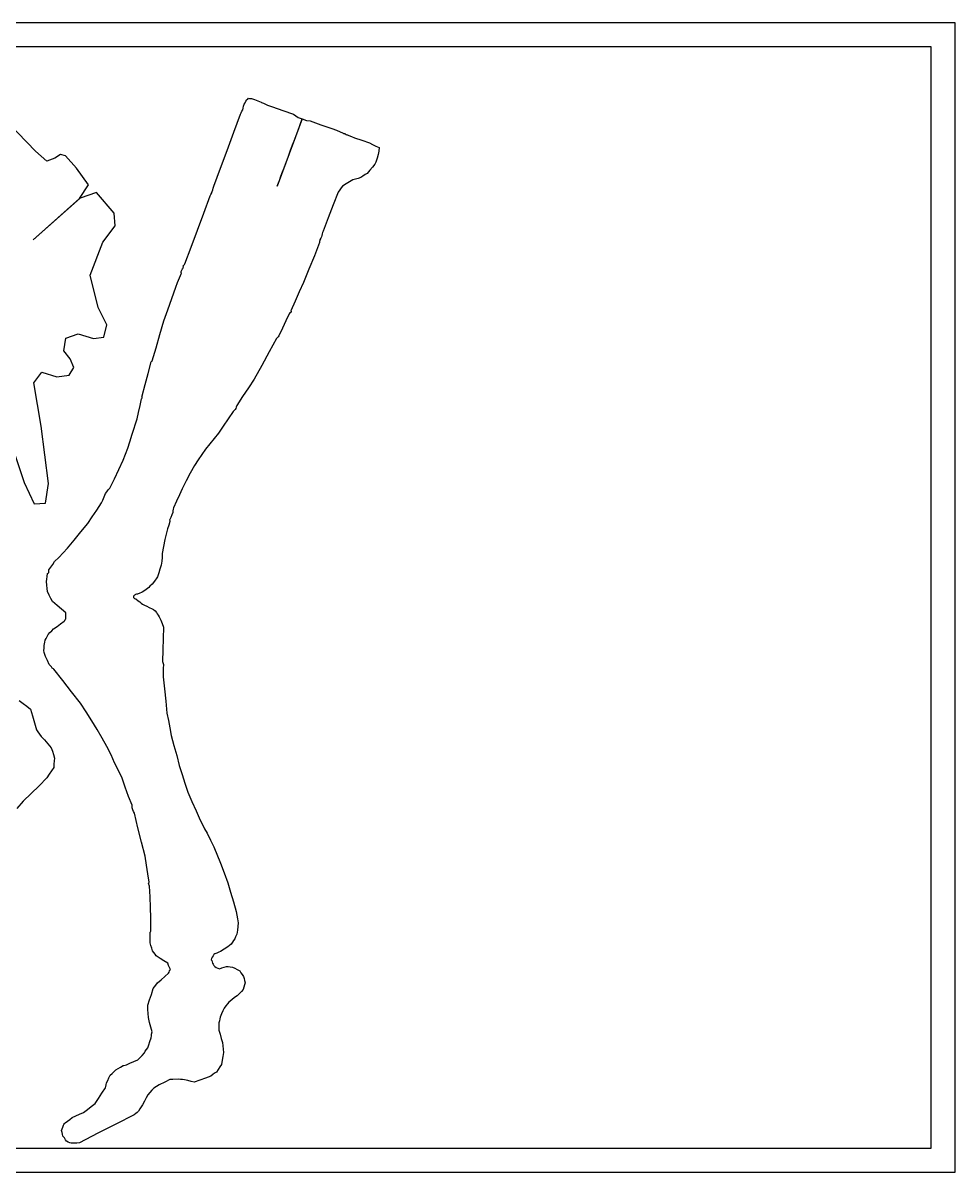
# Model space of a CAD drawing. Extents: x 0 to 192, y -79 to 48.
# Drawn here: x 153.03 to 191.98, y 0.02 to 48.02 of the extents above; entities that cross this region are included whole.
import ezdxf

# ---------------------------------------------------------------- set-up
doc = ezdxf.new("R2010")
doc.units = 0
doc.layers.add('1', color=7, linetype='CONTINUOUS')

msp = doc.modelspace()

# ---------------------------------------------------------------- linework, layer by layer
at = {"layer": '1', "color": 1, "linetype": 'CONTINUOUS'}
for p, q in [((191.9829, 48.0166), (95.9829, 48.0166)), ((191.9829, 0.0166), (191.9829, 48.0166)), ((190.9829, 47.0166), (96.9829, 47.0166)), ((190.9829, 1.0166), (190.9829, 47.0166)), ((162.2762, 44.6198), (162.3118, 44.6817)), ((162.3118, 44.6817), (162.3474, 44.7444)), ((162.3474, 44.7444), (162.3829, 44.8062)), ((162.3829, 44.8062), (162.4067, 44.8183)), ((162.4067, 44.8183), (162.4337, 44.8388)), ((162.4337, 44.8388), (162.4634, 44.8691)), ((162.4634, 44.8691), (162.4956, 44.8625)), ((162.4956, 44.8625), (162.5348, 44.86)), ((162.5348, 44.86), (162.579, 44.8601)), ((162.579, 44.8601), (162.713, 44.8153)), ((162.713, 44.8153), (162.8487, 44.7654)), ((162.8487, 44.7654), (162.989, 44.7085)), ((162.989, 44.7085), (162.9978, 44.6909)), ((162.9978, 44.6909), (163.0792, 44.6614)), ((163.0792, 44.6614), (163.2511, 44.5826)), ((161.8407, 43.4512), (162.1249, 44.2097)), ((162.1249, 44.2097), (162.1482, 44.2661)), ((162.1482, 44.2661), (162.1782, 44.326)), ((162.1782, 44.326), (162.2141, 44.3879)), ((162.2141, 44.3879), (162.2284, 44.4618)), ((162.2284, 44.4618), (162.2498, 44.5396)), ((162.2498, 44.5396), (162.2762, 44.6198)), ((163.2511, 44.5826), (163.4637, 44.5162)), ((163.4637, 44.5162), (163.8973, 44.361)), ((163.8973, 44.361), (164.3335, 44.201)), ((164.3335, 44.201), (164.5304, 44.0739)), ((153.5599, 42.668433), (152.444817, 43.82215)), ((164.6992, 44.0099), (163.658, 41.1942)), ((164.5304, 44.0739), (164.6992, 44.0099)), ((164.5539, 43.6042), (164.6296, 43.8191)), ((164.6296, 43.8191), (164.6992, 44.0099)), ((164.6992, 44.0099), (164.6992, 44.0099)), ((164.6992, 44.0099), (164.6992, 44.0099)), ((164.6992, 44.0099), (164.6992, 44.0099)), ((164.6992, 44.0099), (164.6992, 44.0099)), ((164.6992, 44.0099), (164.6992, 44.0099)), ((164.6992, 44.0099), (164.8818, 43.9431)), ((164.8818, 43.9431), (165.0283, 43.9248)), ((165.0283, 43.9248), (165.4852, 43.7676)), ((165.4852, 43.7676), (165.9457, 43.6039)), ((161.5601, 42.6942), (161.8407, 43.4512)), ((164.3783, 43.1198), (164.4147, 43.2348)), ((164.4147, 43.2348), (164.4449, 43.3196)), ((164.4449, 43.3196), (164.4843, 43.4286)), ((164.4843, 43.4286), (164.5539, 43.6042)), ((165.9457, 43.6039), (166.1385, 43.5362)), ((166.1385, 43.5362), (166.4177, 43.4167)), ((166.4177, 43.4167), (166.432, 43.4019)), ((166.432, 43.4019), (166.4533, 43.3899)), ((166.4533, 43.3899), (166.4453, 43.4016)), ((166.4453, 43.4016), (166.4775, 43.3954)), ((166.4775, 43.3954), (166.5326, 43.3498)), ((166.5326, 43.3498), (166.5603, 43.3544)), ((166.5603, 43.3544), (166.5741, 43.3394)), ((166.5741, 43.3394), (166.7547, 43.271)), ((166.7547, 43.271), (166.8923, 43.2247)), ((166.8923, 43.2247), (167.1981, 43.1166)), ((164.2028, 42.6626), (164.2997, 42.929)), ((164.2997, 42.929), (164.3783, 43.1198)), ((167.1981, 43.1166), (167.5131, 43.0069)), ((167.5131, 43.0069), (167.6429, 42.9384)), ((167.6429, 42.9384), (167.7801, 42.8739)), ((167.7801, 42.8739), (167.9226, 42.8111)), ((167.9226, 42.8111), (167.8996, 42.6659)), ((154.032983, 42.2447), (153.5599, 42.668433)), ((154.3657, 42.372267), (154.032983, 42.2447)), ((154.596383, 42.522017), (154.3657, 42.372267)), ((154.8062, 42.471967), (154.596383, 42.522017)), ((155.262883, 41.945733), (154.8062, 42.471967)), ((161.2822, 41.9454), (161.5601, 42.6942)), ((163.9546, 41.9693), (164.0848, 42.3417)), ((164.0848, 42.3417), (164.1241, 42.4476)), ((164.1241, 42.4476), (164.2028, 42.6626)), ((167.8071, 42.2856), (167.7752, 42.2029)), ((167.8336, 42.3658), (167.8071, 42.2856)), ((167.8695, 42.517), (167.8336, 42.3658)), ((167.8996, 42.6659), (167.8695, 42.517)), ((155.77495, 41.256267), (155.262883, 41.945733)), ((161.0022, 41.1998), (161.2822, 41.9454)), ((163.8517, 41.7271), (163.9546, 41.9693)), ((167.5243, 41.8708), (167.4149, 41.7336)), ((167.6326, 41.998), (167.5243, 41.8708)), ((167.7361, 42.1165), (167.6326, 41.998)), ((167.7752, 42.2029), (167.7361, 42.1165)), ((163.6883, 41.2729), (163.7155, 41.3395)), ((163.7155, 41.3395), (163.7458, 41.4304)), ((163.7458, 41.4304), (163.8003, 41.5727)), ((163.8003, 41.5727), (163.8517, 41.7271)), ((166.5368, 41.2946), (166.3909, 41.199)), ((166.6784, 41.3805), (166.5368, 41.2946)), ((166.8184, 41.4575), (166.6784, 41.3805)), ((166.9342, 41.4933), (166.8184, 41.4575)), ((167.0444, 41.5256), (166.9342, 41.4933)), ((167.148, 41.5554), (167.0444, 41.5256)), ((167.2405, 41.6238), (167.148, 41.5554)), ((167.3286, 41.6837), (167.2405, 41.6238)), ((167.4149, 41.7336), (167.3286, 41.6837)), ((155.397917, 40.67765), (155.77495, 41.256267)), ((156.103883, 40.936767), (155.427917, 40.7049)), ((156.836592, 40.064908), (156.103883, 40.936767)), ((160.8508, 40.79), (160.8865, 40.8521)), ((160.8865, 40.8521), (160.9222, 40.9148)), ((160.9154, 40.9131), (160.9665, 41.0484)), ((160.9222, 40.9148), (160.9154, 40.9131)), ((160.9665, 41.0484), (160.9811, 41.1222)), ((160.9811, 41.1222), (161.0022, 41.1998)), ((163.658, 41.1942), (163.6883, 41.2729)), ((163.658, 41.1942), (163.658, 41.1942)), ((163.658, 41.1942), (163.658, 41.1942)), ((163.658, 41.1942), (163.658, 41.1942)), ((163.658, 41.1942), (163.658, 41.1942)), ((163.658, 41.1942), (163.658, 41.1942)), ((163.658, 41.1942), (163.658, 41.1942)), ((163.658, 41.1942), (163.658, 41.1942)), ((163.658, 41.1942), (163.658, 41.1942)), ((163.658, 41.1942), (163.658, 41.1942)), ((163.658, 41.1942), (163.658, 41.1942)), ((163.658, 41.1942), (163.658, 41.1942)), ((166.204, 40.9498), (165.9962, 40.4162)), ((166.2687, 41.0423), (166.204, 40.9498)), ((166.332, 41.1254), (166.2687, 41.0423)), ((166.3909, 41.199), (166.332, 41.1254)), ((153.459183, 38.95705), (155.397917, 40.67765)), ((155.427917, 40.7049), (153.465183, 38.9625)), ((160.5905, 40.0764), (160.8508, 40.79)), ((165.9962, 40.4162), (165.7852, 39.872)), ((156.8921, 39.5404), (156.836592, 40.064908)), ((160.329, 39.3624), (160.5905, 40.0764)), ((165.7852, 39.872), (165.5709, 39.3198)), ((156.36655, 38.854133), (156.8921, 39.5404)), ((160.0658, 38.6544), (160.329, 39.3624)), ((153.465183, 38.9625), (153.459183, 38.95705)), ((165.4313, 38.9317), (165.4287, 38.8928)), ((165.4287, 38.8928), (165.4287, 38.8477)), ((165.4376, 38.9636), (165.4313, 38.9317)), ((165.4733, 39.0263), (165.4376, 38.9636)), ((165.5035, 39.0856), (165.4733, 39.0263)), ((165.5267, 39.1417), (165.5035, 39.0856)), ((165.5381, 39.2079), (165.5267, 39.1417)), ((165.5535, 39.2666), (165.5381, 39.2079)), ((165.5709, 39.3198), (165.5535, 39.2666)), ((155.8373, 37.479917), (156.36655, 38.854133)), ((159.7996, 37.9491), (160.0658, 38.6544)), ((165.4287, 38.8477), (165.2098, 38.293)), ((159.7555, 37.9046), (159.7758, 37.9213)), ((159.7758, 37.9213), (159.7996, 37.9491)), ((165.2098, 38.293), (164.9832, 37.7349)), ((156.168983, 36.128), (155.8373, 37.479917)), ((159.5771, 37.3703), (159.6571, 37.566)), ((159.6448, 37.604), (159.6482, 37.6285)), ((159.648, 37.5838), (159.6448, 37.604)), ((159.6571, 37.566), (159.648, 37.5838)), ((159.6482, 37.6285), (159.6717, 37.6843)), ((159.6717, 37.6843), (159.7017, 37.7441)), ((159.7017, 37.7441), (159.7373, 37.8066)), ((159.7338, 37.8271), (159.7346, 37.8564)), ((159.7373, 37.8066), (159.7338, 37.8271)), ((159.7346, 37.8564), (159.7371, 37.8955)), ((159.7371, 37.8955), (159.7555, 37.9046)), ((164.9832, 37.7349), (164.7516, 37.1737)), ((159.2534, 36.5024), (159.417, 36.9782)), ((159.417, 36.9782), (159.4968, 37.1742)), ((159.4968, 37.1742), (159.5771, 37.3703)), ((164.7516, 37.1737), (164.5794, 36.7916)), ((159.0871, 36.0341), (159.2534, 36.5024)), ((164.5794, 36.7916), (164.4043, 36.3989)), ((156.536433, 35.411033), (156.168983, 36.128)), ((158.9177, 35.5711), (159.0871, 36.0341)), ((164.4043, 36.3989), (164.2259, 35.998)), ((158.7548, 35.0063), (158.9177, 35.5711)), ((164.0149, 35.574), (163.8735, 35.2651)), ((164.155, 35.8734), (164.0149, 35.574)), ((164.1842, 35.9036), (164.155, 35.8734)), ((164.2117, 35.924), (164.1842, 35.9036)), ((164.2352, 35.9357), (164.2117, 35.924)), ((164.2259, 35.998), (164.2349, 35.9803)), ((164.2349, 35.9803), (164.2385, 35.9598)), ((164.2385, 35.9598), (164.2352, 35.9357)), ((156.408617, 34.889483), (156.536433, 35.411033)), ((163.8735, 35.2651), (163.7273, 34.9471)), ((154.73665, 34.3261), (154.8188, 34.849783)), ((154.8188, 34.849783), (155.343033, 35.025783)), ((155.343033, 35.025783), (155.981533, 34.82935)), ((155.981533, 34.82935), (156.408617, 34.889483)), ((158.5934, 34.4515), (158.7548, 35.0063)), ((163.6293, 34.8317), (163.3213, 34.2766)), ((163.6687, 34.8731), (163.6293, 34.8317)), ((163.7004, 34.9115), (163.6687, 34.8731)), ((163.7273, 34.9471), (163.7004, 34.9115)), ((155.001783, 33.99255), (154.73665, 34.3261)), ((158.4367, 33.9058), (158.5934, 34.4515)), ((163.3213, 34.2766), (163.0082, 33.7125)), ((154.969267, 33.305783), (155.156083, 33.61815)), ((155.156083, 33.61815), (155.001783, 33.99255)), ((158.2611, 33.3791), (158.3924, 33.8612)), ((158.3924, 33.8612), (158.4098, 33.8698)), ((158.4098, 33.8698), (158.4249, 33.8845)), ((158.4249, 33.8845), (158.4367, 33.9058)), ((163.0082, 33.7125), (162.6937, 33.1393)), ((153.492033, 32.979767), (153.81685, 33.423233)), ((153.81685, 33.423233), (154.450233, 33.238483)), ((154.450233, 33.238483), (154.969267, 33.305783)), ((158.1338, 32.908), (158.2611, 33.3791)), ((162.6937, 33.1393), (162.4534, 32.7744)), ((153.791033, 31.176433), (153.492033, 32.979767)), ((158.0092, 32.4449), (158.1338, 32.908)), ((162.4534, 32.7744), (162.2126, 32.409)), ((157.926, 32.0319), (157.9824, 32.3201)), ((157.9824, 32.3201), (157.9975, 32.3345)), ((157.9975, 32.3345), (158.0088, 32.3558)), ((158.0054, 32.421), (158.0092, 32.4449)), ((158.0089, 32.4003), (158.0054, 32.421)), ((158.0088, 32.3558), (158.0177, 32.3826)), ((158.0177, 32.3826), (158.0089, 32.4003)), ((162.2126, 32.409), (161.9723, 32.0441)), ((157.8042, 31.4738), (157.8666, 31.7503)), ((157.8666, 31.7503), (157.926, 32.0319)), ((161.8119, 31.7853), (161.6073, 31.4828)), ((161.8564, 31.83), (161.8119, 31.7853)), ((161.8959, 31.8719), (161.8564, 31.83)), ((161.928, 31.91), (161.8959, 31.8719)), ((161.9457, 31.9635), (161.928, 31.91)), ((161.9609, 32.009), (161.9457, 31.9635)), ((161.9723, 32.0441), (161.9609, 32.009)), ((157.5958, 30.8351), (157.8042, 31.4738)), ((161.6073, 31.4828), (161.4022, 31.1797)), ((154.096467, 28.7821), (153.791033, 31.176433)), ((157.5016, 30.5214), (157.5958, 30.8351)), ((161.1973, 30.8772), (161.0192, 30.6545)), ((161.4022, 31.1797), (161.1973, 30.8772)), ((152.5569, 30.4147), (153.077675, 28.818817)), ((157.3141, 30.0043), (157.4093, 30.2595)), ((157.4093, 30.2595), (157.5016, 30.5214)), ((161.0192, 30.6545), (160.663, 30.2092)), ((157.2161, 29.7551), (157.3141, 30.0043)), ((160.3513, 29.7636), (160.1998, 29.5322)), ((160.5054, 29.9901), (160.3513, 29.7636)), ((160.663, 30.2092), (160.5054, 29.9901)), ((156.851, 28.9716), (157.0352, 29.36)), ((157.0352, 29.36), (157.2161, 29.7551)), ((160.1998, 29.5322), (160.0243, 29.2151)), ((153.077675, 28.818817), (153.505967, 27.932683)), ((156.6636, 28.5888), (156.851, 28.9716)), ((159.8528, 28.8909), (159.683, 28.5614)), ((160.0243, 29.2151), (159.8528, 28.8909)), ((153.977533, 27.961967), (154.096467, 28.7821)), ((156.4237, 28.2235), (156.4858, 28.3661)), ((156.4858, 28.3661), (156.539, 28.4372)), ((156.539, 28.4372), (156.5978, 28.5111)), ((156.5978, 28.5111), (156.6636, 28.5888)), ((159.683, 28.5614), (159.5672, 28.303)), ((153.505967, 27.932683), (153.977533, 27.961967)), ((156.1202, 27.6712), (156.3076, 27.9649)), ((156.3076, 27.9649), (156.3638, 28.0888)), ((156.3638, 28.0888), (156.4237, 28.2235)), ((159.4489, 28.0371), (159.3268, 27.7601)), ((159.5672, 28.303), (159.4489, 28.0371)), ((155.7373, 27.1013), (155.9309, 27.3825)), ((155.9309, 27.3825), (156.1202, 27.6712)), ((159.2057, 27.3652), (159.1573, 27.2523)), ((159.2491, 27.4698), (159.2057, 27.3652)), ((159.2912, 27.564), (159.2491, 27.4698)), ((159.3002, 27.6354), (159.2912, 27.564)), ((159.3115, 27.7009), (159.3002, 27.6354)), ((159.3268, 27.7601), (159.3115, 27.7009)), ((155.4488, 26.7566), (155.7373, 27.1013)), ((159.1256, 27.0358), (159.0774, 26.8783)), ((159.1667, 27.1901), (159.1256, 27.0358)), ((159.1573, 27.2523), (159.1664, 27.2344)), ((159.1664, 27.2344), (159.1703, 27.214)), ((159.1703, 27.214), (159.1667, 27.1901)), ((154.8911, 26.0772), (155.1672, 26.4154)), ((155.1672, 26.4154), (155.4488, 26.7566)), ((158.9642, 26.4365), (158.9081, 26.1479)), ((159.0239, 26.7183), (158.9642, 26.4365)), ((159.0774, 26.8783), (159.0239, 26.7183)), ((154.7064, 25.8804), (154.8911, 26.0772)), ((158.9081, 26.1479), (158.8544, 25.8539)), ((154.2736, 25.3966), (154.3478, 25.516)), ((154.3478, 25.516), (154.526, 25.6943)), ((154.526, 25.6943), (154.7064, 25.8804)), ((158.8313, 25.5307), (158.8101, 25.3642)), ((158.8456, 25.6939), (158.8313, 25.5307)), ((158.8544, 25.8539), (158.8456, 25.6939)), ((154.0414, 24.8952), (154.0626, 25.0172)), ((154.0626, 25.0172), (154.0805, 25.0262)), ((154.0805, 25.0262), (154.0958, 25.0406)), ((154.0958, 25.0406), (154.1074, 25.062)), ((154.1074, 25.062), (154.1135, 25.0938)), ((154.1135, 25.0938), (154.116, 25.133)), ((154.116, 25.133), (154.1163, 25.1776)), ((154.1163, 25.1776), (154.1966, 25.2848)), ((154.1966, 25.2848), (154.2736, 25.3966)), ((158.7031, 25.044), (158.6494, 24.8832)), ((158.7566, 25.2038), (158.7031, 25.044)), ((158.8101, 25.3642), (158.7566, 25.2038)), ((154.0091, 24.6787), (154.0244, 24.7823)), ((154.0235, 24.5301), (154.0091, 24.6787)), ((154.0425, 24.3902), (154.0235, 24.5301)), ((154.0244, 24.7823), (154.0414, 24.8952)), ((158.3375, 24.4945), (158.2895, 24.4315)), ((158.4304, 24.5724), (158.3375, 24.4945)), ((158.4904, 24.6474), (158.4304, 24.5724)), ((158.5533, 24.7403), (158.4904, 24.6474)), ((158.6043, 24.7973), (158.5533, 24.7403)), ((158.6494, 24.8832), (158.6043, 24.7973)), ((154.0627, 24.2604), (154.0425, 24.3902)), ((154.1339, 24.1179), (154.0627, 24.2604)), ((154.2026, 23.9805), (154.1339, 24.1179)), ((157.6691, 24.0897), (157.6469, 24.0676)), ((157.6469, 24.0676), (157.6566, 24.019)), ((157.6566, 24.019), (157.699, 23.9787)), ((157.6781, 24.1017), (157.6691, 24.0897)), ((157.696, 24.1167), (157.6781, 24.1017)), ((157.714, 24.1286), (157.696, 24.1167)), ((157.738, 24.1436), (157.714, 24.1286)), ((157.774, 24.1526), (157.738, 24.1436)), ((157.8219, 24.1616), (157.774, 24.1526)), ((157.8489, 24.1646), (157.8219, 24.1616)), ((157.8913, 24.1873), (157.8489, 24.1646)), ((158.0138, 24.2396), (157.8913, 24.1873)), ((158.0797, 24.2876), (158.0138, 24.2396)), ((158.1846, 24.3445), (158.0797, 24.2876)), ((158.2895, 24.4315), (158.1846, 24.3445)), ((154.2675, 23.8506), (154.2026, 23.9805)), ((154.4608, 23.6866), (154.2675, 23.8506)), ((154.6454, 23.5273), (154.4608, 23.6866)), ((154.8197, 23.3695), (154.6454, 23.5273)), ((157.699, 23.9787), (157.744, 23.9547)), ((157.744, 23.9547), (157.8445, 23.88)), ((157.8445, 23.88), (157.9179, 23.8288)), ((157.9179, 23.8288), (157.9778, 23.7808)), ((157.9778, 23.7808), (158.0258, 23.7389)), ((158.0258, 23.7389), (158.106, 23.6988)), ((158.106, 23.6988), (158.203, 23.6515)), ((158.203, 23.6515), (158.3111, 23.6006)), ((158.3111, 23.6006), (158.4267, 23.5474)), ((158.4267, 23.5474), (158.4872, 23.5143)), ((154.7484, 23.0223), (154.7752, 23.0577)), ((154.7752, 23.0577), (154.8015, 23.0936)), ((154.8015, 23.0936), (154.8287, 23.129)), ((154.8194, 23.2804), (154.8197, 23.3695)), ((154.8222, 23.1997), (154.8194, 23.2804)), ((154.8287, 23.129), (154.8222, 23.1997)), ((158.4872, 23.5143), (158.5503, 23.4635)), ((158.5503, 23.4635), (158.614, 23.3959)), ((158.614, 23.3959), (158.6434, 23.3371)), ((158.6434, 23.3371), (158.6817, 23.274)), ((158.6817, 23.274), (158.7295, 23.209)), ((158.7295, 23.209), (158.7891, 23.0764)), ((158.7891, 23.0764), (158.8456, 22.9327)), ((154.1608, 22.5504), (154.2318, 22.6306)), ((154.2318, 22.6306), (154.3032, 22.7107)), ((154.3032, 22.7107), (154.4544, 22.8084)), ((154.4544, 22.8084), (154.6032, 22.9118)), ((154.6032, 22.9118), (154.7484, 23.0223)), ((158.8456, 22.9327), (158.8989, 22.7811)), ((158.8989, 22.7811), (158.8899, 22.3092)), ((153.929, 22.0781), (153.9433, 22.1521)), ((153.9433, 22.1521), (153.9648, 22.2294)), ((153.9648, 22.2294), (154.003, 22.3004)), ((154.003, 22.3004), (154.0449, 22.3809)), ((154.0449, 22.3809), (154.0896, 22.4698)), ((154.0896, 22.4698), (154.1608, 22.5504)), ((158.8899, 22.3092), (158.8784, 21.8295)), ((153.911, 21.8018), (153.9141, 21.8993)), ((153.9113, 21.7129), (153.911, 21.8018)), ((153.9789, 21.5464), (153.9113, 21.7129)), ((153.9141, 21.8993), (153.9199, 22.0069)), ((153.9199, 22.0069), (153.929, 22.0781)), ((158.8784, 21.8295), (158.8632, 21.3383)), ((154.0535, 21.3834), (153.9789, 21.5464)), ((154.1335, 21.2231), (154.0535, 21.3834)), ((154.1843, 21.1663), (154.1335, 21.2231)), ((154.2264, 21.1135), (154.1843, 21.1663)), ((158.8632, 21.3383), (158.8807, 21.3028)), ((158.8807, 21.3028), (158.8933, 21.2643)), ((158.8988, 21.2227), (158.8923, 21.057)), ((158.8933, 21.2643), (158.8988, 21.2227)), ((154.2582, 21.0628), (154.2264, 21.1135)), ((154.285, 21.054), (154.2582, 21.0628)), ((154.3064, 21.0424), (154.285, 21.054)), ((154.3209, 21.0271), (154.3064, 21.0424)), ((154.6947, 20.5462), (154.3209, 21.0271)), ((158.8923, 21.057), (158.8897, 20.8842)), ((158.8897, 20.8842), (158.8899, 20.706)), ((158.8899, 20.706), (158.9428, 20.1989)), ((155.0658, 20.0706), (154.6947, 20.5462)), ((158.9428, 20.1989), (158.9964, 19.6909)), ((152.8707, 19.7084), (153.0338, 19.5939)), ((155.434, 19.6022), (155.0658, 20.0706)), ((158.9964, 19.6909), (159.0498, 19.183)), ((153.0338, 19.5939), (153.1934, 19.4748)), ((153.1934, 19.4748), (153.3487, 19.3492)), ((153.3487, 19.3492), (153.4294, 19.0729)), ((155.6777, 19.2342), (155.434, 19.6022)), ((155.9122, 18.8683), (155.6777, 19.2342)), ((153.4294, 19.0729), (153.5139, 18.7875)), ((153.5139, 18.7875), (153.5982, 18.4923)), ((156.1372, 18.5065), (155.9122, 18.8683)), ((159.0498, 19.183), (159.1119, 18.8803)), ((159.1119, 18.8803), (159.172, 18.5695)), ((153.5982, 18.4923), (153.6572, 18.4021)), ((153.6572, 18.4021), (153.7202, 18.3092)), ((153.7202, 18.3092), (153.7907, 18.2112)), ((156.3396, 18.1469), (156.1372, 18.5065)), ((159.172, 18.5695), (159.2281, 18.248)), ((159.2281, 18.248), (159.3436, 17.8381)), ((153.7907, 18.2112), (153.9305, 18.0645)), ((153.9305, 18.0645), (154.0719, 17.909)), ((154.0719, 17.909), (154.2155, 17.7423)), ((156.5329, 17.7915), (156.3396, 18.1469)), ((156.7162, 17.4378), (156.5329, 17.7915)), ((159.3436, 17.8381), (159.4566, 17.4205)), ((154.2155, 17.7423), (154.2645, 17.6035)), ((154.2645, 17.6035), (154.3082, 17.4581)), ((154.3082, 17.4581), (154.349, 17.3082)), ((154.349, 17.3082), (154.3368, 17.1875)), ((156.8642, 17.1109), (156.7162, 17.4378)), ((159.4566, 17.4205), (159.5663, 16.9922)), ((154.3174, 16.9167), (154.2224, 16.7815)), ((154.3256, 17.0568), (154.3174, 16.9167)), ((154.3368, 17.1875), (154.3256, 17.0568)), ((157.0191, 16.7876), (156.8642, 17.1109)), ((159.5663, 16.9922), (159.682, 16.627)), ((154.036, 16.4812), (153.7076, 16.1523)), ((154.1277, 16.636), (154.036, 16.4812)), ((154.2224, 16.7815), (154.1277, 16.636)), ((157.1796, 16.4668), (157.0191, 16.7876)), ((157.3092, 16.0866), (157.1796, 16.4668)), ((159.682, 16.627), (159.8005, 16.2562)), ((153.7076, 16.1523), (153.3745, 15.8265)), ((157.4463, 15.7096), (157.3092, 16.0866)), ((159.8005, 16.2562), (159.9223, 15.8789)), ((159.9223, 15.8789), (160.0915, 15.4957)), ((153.0346, 15.5053), (152.7697, 15.1978)), ((153.3745, 15.8265), (153.0346, 15.5053)), ((157.5893, 15.3357), (157.4463, 15.7096)), ((160.0915, 15.4957), (160.2637, 15.1075)), ((157.589, 15.2912), (157.5893, 15.3357)), ((157.5915, 15.2545), (157.589, 15.2912)), ((157.5977, 15.2287), (157.5915, 15.2545)), ((157.6211, 15.1514), (157.5977, 15.2287)), ((157.6513, 15.0776), (157.6211, 15.1514)), ((157.6869, 15.0063), (157.6513, 15.0776)), ((157.8354, 14.3969), (157.6869, 15.0063)), ((160.2637, 15.1075), (160.4391, 14.7117)), ((160.4391, 14.7117), (160.5281, 14.5337)), ((160.5281, 14.5337), (160.625, 14.353)), ((157.986, 13.7976), (157.8354, 14.3969)), ((160.625, 14.353), (160.7331, 14.1687)), ((160.7331, 14.1687), (160.8753, 13.8838)), ((158.1409, 13.2067), (157.986, 13.7976)), ((160.8753, 13.8838), (161.0127, 13.5959)), ((161.0127, 13.5959), (161.2938, 12.9127)), ((158.1919, 12.8384), (158.1409, 13.2067)), ((158.2442, 12.4794), (158.1919, 12.8384)), ((161.2938, 12.9127), (161.4424, 12.5127)), ((161.4424, 12.5127), (161.5876, 12.1024)), ((158.301, 12.1291), (158.2442, 12.4794)), ((158.2833, 12.076), (158.2859, 12.0839)), ((158.2886, 12.0343), (158.2833, 12.076)), ((158.2859, 12.0839), (158.2922, 12.1025)), ((158.3012, 11.9956), (158.2886, 12.0343)), ((158.2922, 12.1025), (158.301, 12.1291)), ((161.5876, 12.1024), (161.7096, 11.7114)), ((158.3188, 11.9602), (158.3012, 11.9956)), ((158.3428, 11.5114), (158.3188, 11.9602)), ((161.7096, 11.7114), (161.8278, 11.3094)), ((158.3637, 11.0694), (158.3428, 11.5114)), ((158.3811, 10.633), (158.3637, 11.0694)), ((161.8278, 11.3094), (161.9435, 10.8997)), ((158.3749, 10.4361), (158.3811, 10.633)), ((161.9435, 10.8997), (161.973, 10.7519)), ((161.973, 10.7519), (162.0008, 10.5944)), ((162.0008, 10.5944), (162.0237, 10.4282)), ((158.3721, 10.0718), (158.3722, 10.2501)), ((158.3722, 10.2501), (158.3749, 10.4361)), ((161.9917, 10.1224), (161.9705, 9.956)), ((162.0087, 10.2798), (161.9917, 10.1224)), ((162.0237, 10.4282), (162.0087, 10.2798)), ((158.3419, 9.8786), (158.3454, 10.036)), ((158.3428, 9.7299), (158.3419, 9.8786)), ((158.3452, 9.5909), (158.3428, 9.7299)), ((158.3454, 10.036), (158.3506, 10.0388)), ((158.3506, 10.0388), (158.3607, 10.0507)), ((158.3607, 10.0507), (158.3721, 10.0718)), ((161.786, 9.6118), (161.7387, 9.5283)), ((161.8364, 9.6887), (161.786, 9.6118)), ((161.8906, 9.7599), (161.8364, 9.6887)), ((161.9198, 9.8348), (161.8906, 9.7599)), ((161.947, 9.8995), (161.9198, 9.8348)), ((161.9705, 9.956), (161.947, 9.8995)), ((158.3811, 9.4752), (158.3452, 9.5909)), ((158.4138, 9.365), (158.3811, 9.4752)), ((158.4432, 9.2613), (158.4138, 9.365)), ((158.5031, 9.1864), (158.4432, 9.2613)), ((158.5537, 9.1161), (158.5031, 9.1864)), ((161.044, 9.1369), (161.0121, 9.098)), ((161.1339, 9.1657), (161.044, 9.1369)), ((161.2133, 9.1987), (161.1339, 9.1657)), ((161.2847, 9.2343), (161.2133, 9.1987)), ((161.4358, 9.3326), (161.2847, 9.2343)), ((161.5872, 9.4304), (161.4358, 9.3326)), ((161.7387, 9.5283), (161.5872, 9.4304)), ((158.595, 9.0475), (158.5537, 9.1161)), ((158.7609, 8.9372), (158.595, 9.0475)), ((158.9242, 8.8338), (158.7609, 8.9372)), ((159.0846, 8.736), (158.9242, 8.8338)), ((159.1166, 8.6403), (159.0846, 8.736)), ((159.1531, 8.5543), (159.1166, 8.6403)), ((160.9168, 8.9328), (160.9017, 8.8872)), ((160.9017, 8.8872), (160.922, 8.8463)), ((160.9284, 8.9671), (160.9168, 8.9328)), ((160.922, 8.8463), (160.9404, 8.7954)), ((160.9373, 8.9937), (160.9284, 8.9671)), ((160.9755, 9.0509), (160.9373, 8.9937)), ((160.9404, 8.7954), (160.9551, 8.7358)), ((160.9551, 8.7358), (160.9755, 8.6947)), ((161.0121, 9.098), (160.9755, 9.0509)), ((160.9755, 8.6947), (161.0049, 8.6494)), ((161.0049, 8.6494), (161.0441, 8.6023)), ((158.8058, 8.0461), (158.9598, 8.1838)), ((158.9598, 8.1838), (159.1113, 8.3263)), ((159.1113, 8.3263), (159.1353, 8.3673)), ((159.1353, 8.3673), (159.1608, 8.4178)), ((159.1913, 8.4775), (159.1531, 8.5543)), ((159.1608, 8.4178), (159.1913, 8.4775)), ((161.0441, 8.6023), (161.106, 8.5662)), ((161.106, 8.5662), (161.1739, 8.5335)), ((161.1739, 8.5335), (161.2488, 8.504)), ((161.2488, 8.504), (161.3408, 8.5433)), ((161.3408, 8.5433), (161.4361, 8.5753)), ((161.4361, 8.5753), (161.5339, 8.6022)), ((161.5339, 8.6022), (161.6107, 8.5958)), ((161.6107, 8.5958), (161.6969, 8.5878)), ((161.6969, 8.5878), (161.7922, 8.5752)), ((161.7922, 8.5752), (161.8839, 8.5256)), ((161.8839, 8.5256), (161.9848, 8.471)), ((161.9848, 8.471), (162.0949, 8.4148)), ((162.0949, 8.4148), (162.1386, 8.3409)), ((162.1386, 8.3409), (162.1927, 8.2636)), ((162.1927, 8.2636), (162.255, 8.1833)), ((162.255, 8.1833), (162.2729, 8.1031)), ((158.4787, 7.676), (158.532, 7.747)), ((158.532, 7.747), (158.5883, 7.8261)), ((158.5883, 7.8261), (158.6482, 7.9164)), ((158.6482, 7.9164), (158.8058, 8.0461)), ((162.2676, 7.7442), (162.2376, 7.64)), ((162.2934, 7.8395), (162.2676, 7.7442)), ((162.2729, 8.1031), (162.2935, 8.0177)), ((162.3176, 7.925), (162.2934, 7.8395)), ((162.2935, 8.0177), (162.3176, 7.925)), ((158.2473, 6.9813), (158.321, 7.2032)), ((158.321, 7.2032), (158.3988, 7.4354)), ((158.3988, 7.4354), (158.4787, 7.676)), ((161.7538, 7.2133), (161.6318, 7.1149)), ((161.8718, 7.3018), (161.7538, 7.2133)), ((161.9878, 7.3818), (161.8718, 7.3018)), ((162.0772, 7.4707), (161.9878, 7.3818)), ((162.1607, 7.5574), (162.0772, 7.4707)), ((162.2376, 7.64), (162.1607, 7.5574)), ((158.2524, 6.8059), (158.2473, 6.9813)), ((158.265, 6.634), (158.2524, 6.8059)), ((161.3911, 6.7493), (161.3348, 6.6258)), ((161.4446, 6.8652), (161.3911, 6.7493)), ((161.5095, 6.9578), (161.4446, 6.8652)), ((161.5726, 7.0406), (161.5095, 6.9578)), ((161.6318, 7.1149), (161.5726, 7.0406)), ((158.2827, 6.4651), (158.265, 6.634)), ((158.3237, 6.2627), (158.2827, 6.4651)), ((158.3719, 6.0638), (158.3237, 6.2627)), ((161.2423, 6.3346), (161.2217, 6.2419)), ((161.2217, 6.2419), (161.222, 6.1525)), ((161.2611, 6.4171), (161.2423, 6.3346)), ((161.2751, 6.4915), (161.2611, 6.4171)), ((161.3348, 6.6258), (161.2751, 6.4915)), ((158.4249, 5.8679), (158.3719, 6.0638)), ((158.3985, 5.6987), (158.4101, 5.7782)), ((158.4101, 5.7782), (158.4249, 5.8679)), ((161.2193, 6.0556), (161.2129, 5.9482)), ((161.2129, 5.9482), (161.27, 5.7761)), ((161.222, 6.1525), (161.2193, 6.0556)), ((161.27, 5.7761), (161.3197, 5.6007)), ((158.2469, 5.1999), (158.2917, 5.3335)), ((158.2917, 5.3335), (158.3387, 5.475)), ((158.3387, 5.475), (158.3897, 5.6273)), ((158.3897, 5.6273), (158.3985, 5.6987)), ((161.3197, 5.6007), (161.3644, 5.4223)), ((161.3644, 5.4223), (161.3851, 5.2927)), ((161.3851, 5.2927), (161.4034, 5.1529)), ((157.9176, 4.7903), (158.0091, 4.8874)), ((158.0091, 4.8874), (158.1045, 4.9951)), ((158.1045, 4.9951), (158.1453, 5.0602)), ((158.1453, 5.0602), (158.1938, 5.1288)), ((158.1938, 5.1288), (158.2469, 5.1999)), ((161.3846, 4.8471), (161.3555, 4.683)), ((161.4177, 5.0039), (161.3846, 4.8471)), ((161.4034, 5.1529), (161.4177, 5.0039)), ((156.9198, 4.2916), (157.0145, 4.3389)), ((157.0145, 4.3389), (157.1131, 4.3949)), ((157.1131, 4.3949), (157.2137, 4.4611)), ((157.2137, 4.4611), (157.2523, 4.4732)), ((157.2523, 4.4732), (157.2993, 4.4812)), ((157.2993, 4.4812), (157.3561, 4.4878)), ((157.3561, 4.4878), (157.5042, 4.5617)), ((157.5042, 4.5617), (157.6617, 4.6335)), ((157.6617, 4.6335), (157.8284, 4.7013)), ((157.8284, 4.7013), (157.9176, 4.7903)), ((161.261, 4.4134), (161.1887, 4.304)), ((161.3283, 4.514), (161.261, 4.4134)), ((161.3555, 4.683), (161.3283, 4.514)), ((156.5754, 3.8366), (156.6261, 3.9445)), ((156.6261, 3.9445), (156.6796, 4.0604)), ((156.6796, 4.0604), (156.7569, 4.1281)), ((156.7569, 4.1281), (156.8363, 4.2051)), ((156.8363, 4.2051), (156.9198, 4.2916)), ((159.173, 3.8819), (158.9543, 3.7724)), ((159.2986, 3.8846), (159.173, 3.8819)), ((159.5206, 3.8997), (159.2986, 3.8846)), ((159.6159, 3.8871), (159.5206, 3.8997)), ((159.7021, 3.8792), (159.6159, 3.8871)), ((159.779, 3.873), (159.7021, 3.8792)), ((159.9248, 3.8342), (159.779, 3.873)), ((160.4299, 3.8487), (160.1885, 3.766)), ((160.6607, 3.9351), (160.4299, 3.8487)), ((160.8831, 4.0242), (160.6607, 3.9351)), ((160.9634, 4.0864), (160.8831, 4.0242)), ((161.0407, 4.141), (160.9634, 4.0864)), ((161.115, 4.1843), (161.0407, 4.141)), ((161.1887, 4.304), (161.115, 4.1843)), ((156.3282, 3.3058), (156.4746, 3.5346)), ((156.4746, 3.5346), (156.4895, 3.5935)), ((156.4895, 3.5935), (156.5066, 3.6616)), ((156.5066, 3.6616), (156.528, 3.7393)), ((156.528, 3.7393), (156.5754, 3.8366)), ((158.4162, 3.4368), (158.3299, 3.3422)), ((158.5054, 3.5256), (158.4162, 3.4368)), ((158.7304, 3.6537), (158.5054, 3.5256)), ((158.9543, 3.7724), (158.7304, 3.6537)), ((160.0612, 3.7984), (159.9248, 3.8342)), ((160.1885, 3.766), (160.0612, 3.7984)), ((156.0468, 2.8757), (156.1866, 3.0859)), ((156.1866, 3.0859), (156.3282, 3.3058)), ((158.1077, 2.9709), (158.033, 2.8222)), ((158.1785, 3.1107), (158.1077, 2.9709)), ((158.2472, 3.2406), (158.1785, 3.1107)), ((158.3299, 3.3422), (158.2472, 3.2406)), ((155.2417, 2.3618), (155.3995, 2.434)), ((155.3995, 2.434), (155.5658, 2.5017)), ((155.5658, 2.5017), (155.7264, 2.6263)), ((155.7264, 2.6263), (155.8863, 2.7509)), ((155.8863, 2.7509), (156.0468, 2.8757)), ((157.6856, 2.4035), (156.9197, 2.0206)), ((157.7481, 2.4568), (157.6856, 2.4035)), ((157.8052, 2.5077), (157.7481, 2.4568)), ((157.8549, 2.5546), (157.8052, 2.5077)), ((157.9172, 2.6527), (157.8549, 2.5546)), ((157.977, 2.7425), (157.9172, 2.6527)), ((158.033, 2.8222), (157.977, 2.7425)), ((154.6931, 1.8871), (154.72, 1.9674)), ((154.72, 1.9674), (154.7466, 2.0029)), ((154.7466, 2.0029), (154.7731, 2.0383)), ((154.7731, 2.0383), (154.8002, 2.0741)), ((154.8002, 2.0741), (154.8977, 2.1456)), ((154.8977, 2.1456), (154.9959, 2.2168)), ((154.9959, 2.2168), (155.0941, 2.288)), ((155.0941, 2.288), (155.2417, 2.3618)), ((156.9197, 2.0206), (156.1562, 1.6327)), ((154.6486, 1.7536), (154.6689, 1.8151)), ((154.6663, 1.6733), (154.6486, 1.7536)), ((154.6843, 1.5931), (154.6663, 1.6733)), ((154.6689, 1.8151), (154.6931, 1.8871)), ((154.7021, 1.5134), (154.6843, 1.5931)), ((154.7617, 1.4383), (154.7021, 1.5134)), ((156.1562, 1.6327), (155.3968, 1.237)), ((96.9829, 1.0166), (190.9829, 1.0166)), ((154.8122, 1.368), (154.7617, 1.4383)), ((154.8534, 1.2991), (154.8122, 1.368)), ((154.9279, 1.27), (154.8534, 1.2991)), ((154.9931, 1.2422), (154.9279, 1.27)), ((155.0494, 1.2192), (154.9931, 1.2422)), ((155.1748, 1.2216), (155.0494, 1.2192)), ((155.2897, 1.228), (155.1748, 1.2216)), ((155.3968, 1.237), (155.2897, 1.228)), ((95.9829, 0.0166), (191.9829, 0.0166))]:
    msp.add_line(p, q, dxfattribs=at)

doc.saveas('drawing.dxf')
